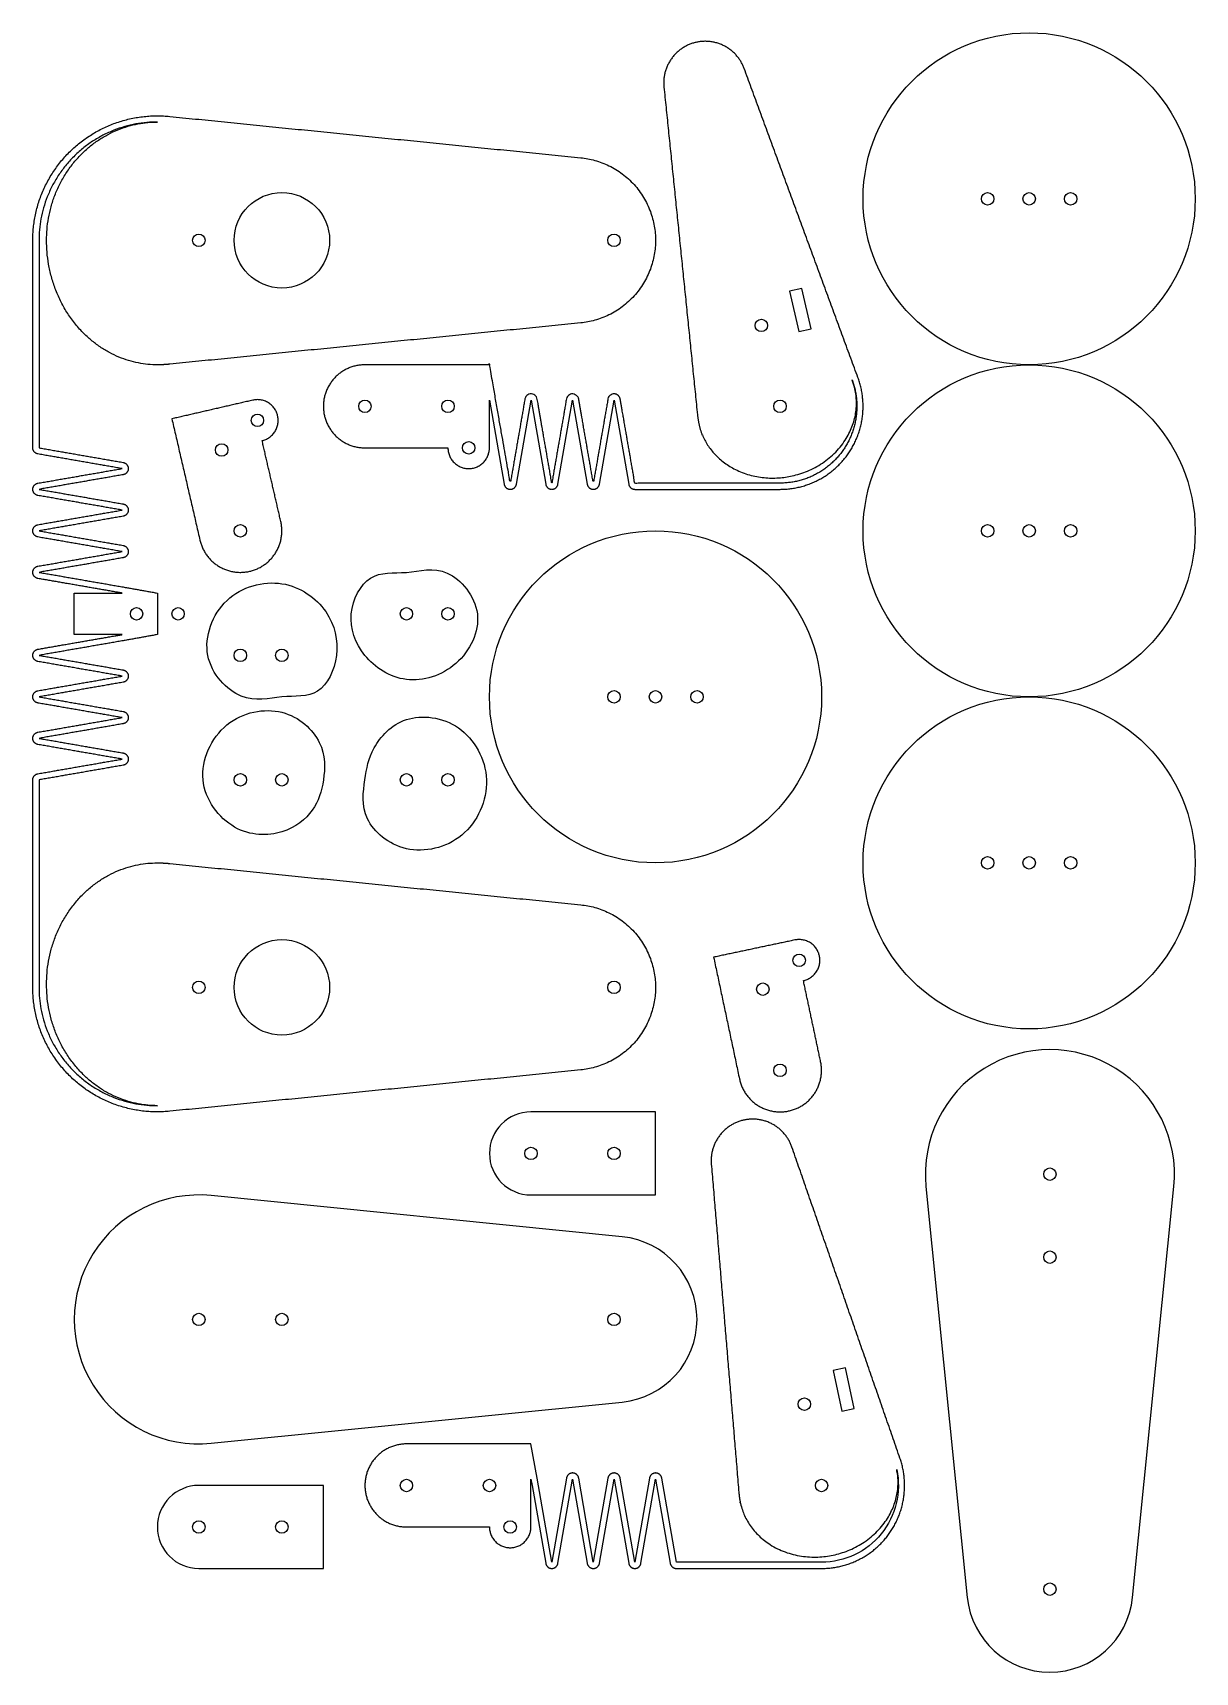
# Model space of a CAD drawing. Header units: millimetres. Extents: x -4 to 24, y -25.5 to 14.
import ezdxf

# ---------------------------------------------------------------- set-up
doc = ezdxf.new("R2010")
doc.units = ezdxf.units.MM
doc.layers.add('切割', color=96, linetype='Continuous', true_color=0x007f00)

msp = doc.modelspace()

# ---------------------------------------------------------------- linework, layer by layer
at = {"layer": '切割'}
for p, q in [((17.515, -13.8), (18.51, -23.7)), ((22.49, -23.7), (23.485, -13.8)), ((10.2, -15.01), (0.3, -14.015)), ((0.3, -19.985), (10.2, -18.99)), ((8.149, -20.822), (8, -20))]:
    msp.add_line(p, q, dxfattribs=at)
for points in [[(14.523, 7.841), (14.231, 7.773), (14.456, 6.799), (14.749, 6.867)], [(15.575, -18.169), (15.282, -18.231), (15.489, -19.21), (15.783, -19.147)]]:
    msp.add_lwpolyline(points, close=True, dxfattribs=at)
for points in [[(7, 4), (7, 5.15), (7.354, 3.124)], [(7.65, 3.124), (8.002, 5.15), (8.354, 3.124)], [(8.65, 3.124), (9.002, 5.15), (9.354, 3.124)], [(9.65, 3.124), (10.002, 5.15), (10.354, 3.124)], [(8, -14), (11, -14), (11, -12), (8, -12)], [(8, -22), (8, -20.85), (8.027, -20.998), (8.354, -22.876)], [(8.854, -20.824), (8.502, -22.85), (8.15, -20.824)], [(8.65, -22.876), (9.002, -20.85), (9.354, -22.876)], [(9.854, -20.824), (9.502, -22.85), (9.15, -20.824)], [(9.65, -22.876), (10.002, -20.85), (10.354, -22.876)], [(10.854, -20.824), (10.502, -22.85), (10.15, -20.824)], [(10.65, -22.876), (11.002, -20.85), (11.354, -22.876)], [(15, -22.85), (11.502, -22.85), (11.15, -20.824)], [(0, -23), (3, -23), (3, -21), (0, -21)]]:
    msp.add_lwpolyline(points, dxfattribs=at)
for centre, radius in [((20, 10), 4), ((2, 9), 1.15), ((19, 10), 0.15), ((20, 10), 0.15), ((21, 10), 0.15), ((0, 9), 0.15), ((10, 9), 0.15), ((13.549, 6.949), 0.15), ((20, 2), 4), ((4, 5), 0.15), ((6, 5), 0.15), ((14, 5), 0.15), ((1.411, 4.661), 0.15), ((0.549, 3.949), 0.15), ((6.5, 4), 0.15), ((1, 2), 0.15), ((11, -2), 4), ((19, 2), 0.15), ((20, 2), 0.15), ((21, 2), 0.15), ((-1.5, 0), 0.15), ((-0.5, 0), 0.15), ((5, 0), 0.15), ((6, 0), 0.15), ((1, -1), 0.15), ((2, -1), 0.15), ((10, -2), 0.15), ((11, -2), 0.15), ((12, -2), 0.15), ((20, -6), 4), ((1, -4), 0.15), ((2, -4), 0.15), ((5, -4), 0.15), ((6, -4), 0.15), ((19, -6), 0.15), ((20, -6), 0.15), ((21, -6), 0.15), ((2, -9), 1.15), ((14.46, -8.347), 0.15), ((0, -9), 0.15), ((10, -9), 0.15), ((13.585, -9.043), 0.15), ((14, -11), 0.15), ((8, -13), 0.15), ((10, -13), 0.15), ((20.5, -13.5), 0.15), ((20.5, -15.5), 0.15), ((0, -17), 0.15), ((2, -17), 0.15), ((10, -17), 0.15), ((14.585, -19.043), 0.15), ((5, -21), 0.15), ((7, -21), 0.15), ((15, -21), 0.15), ((0, -22), 0.15), ((2, -22), 0.15), ((7.5, -22), 0.15), ((20.5, -23.5), 0.15)]:
    msp.add_circle(centre, radius, dxfattribs=at)
for centre, radius, start, end in [((20.5, -13.5), 3, 354.2608, 185.7392), ((8, -13), 1, 90, 270), ((0, -17), 3, 84.2608, 275.7392), ((10, -17), 2, 275.7392, 84.2608), ((0, -22), 1, 90, 270), ((20.5, -23.5), 2, 185.7392, 354.2608)]:
    msp.add_arc(centre, radius, start, end, dxfattribs=at)
at = {"layer": '切割', "extrusion": (0, 0, -1)}
msp.add_arc((-15, -21), 1.85, 168.03, 270, dxfattribs=at)
at = {"layer": '切割'}
for points, weights, knots in [([(13.136, 13.14), (12.832, 13.967), (11.972, 13.769), (11.113, 13.57), (11.203, 12.693)], [1, 0.750000025338, 1, 0.750000025338, 1], [53.537185, 53.537185, 53.537185, 54.982653, 54.982653, 56.428122, 56.428122, 56.428122]), ([(-4, 9), (-4, 10.332), (-3.012, 11.225), (-2.025, 12.118), (-0.7, 11.985)], [1, 0.91400776567, 1, 0.91400776567, 1], [214.484037, 214.484037, 214.484037, 216.990483, 216.990483, 219.496929, 219.496929, 219.496929]), ([(9.2, 10.99), (11, 10.809), (11, 9), (11, 7.191), (9.2, 7.01)], [1, 0.741619831344, 1, 0.741619831344, 1], [229.446803, 229.446803, 229.446803, 232.388061, 232.388061, 235.329319, 235.329319, 235.329319]), ([(4, 6), (3.586, 6), (3.293, 5.707), (3, 5.414), (3, 5), (3, 4.586), (3.293, 4.293), (3.586, 4), (4, 4)], [1, 0.923879523981, 1, 0.923879523981, 1, 0.923879523981, 1, 0.923879523981, 1], [13.528024, 13.528024, 13.528024, 14.313422, 14.313422, 15.09882, 15.09882, 15.884219, 15.884219, 16.669617, 16.669617, 16.669617]), ([(15.736, 5.639), (16.069, 4.733), (15.517, 3.942), (14.965, 3.15), (14, 3.15), (12.251, 3.15), (10.502, 3.15), (10.326, 4.163), (10.15, 5.176), (10.128, 5.3), (10.002, 5.3), (9.876, 5.3), (9.854, 5.176), (9.678, 4.163), (9.502, 3.15), (9.326, 4.163), (9.15, 5.176), (9.128, 5.3), (9.002, 5.3), (8.876, 5.3), (8.854, 5.176), (8.678, 4.163), (8.502, 3.15), (8.326, 4.163), (8.15, 5.176), (8.128, 5.3), (8.002, 5.3), (7.876, 5.3), (7.854, 5.176), (7.678, 4.163), (7.502, 3.15), (7.326, 4.163), (7.002, 6), (7.001, 6), (7, 6)], [1, 0.886606007154, 1, 0.886606007154, 1, 1, 1, 1, 1, 0.765279314128, 1, 0.765279314128, 1, 1, 1, 1, 1, 0.765279126861, 1, 0.765279126861, 1, 1, 1, 1, 1, 0.765279163735, 1, 0.765279163735, 1, 1, 1, 1, 1, 0.997799611616, 0.995656681226], [-15.182202, -15.182202, -15.182202, -13.403078, -13.403078, -11.623955, -11.623955, -8.125681, -8.125681, -6.069593, -6.069593, -5.859797, -5.859797, -5.65, -5.65, -3.593912, -3.593912, -1.537823, -1.537823, -1.328027, -1.328027, -1.11823, -1.11823, 0.937858, 0.937858, 2.993947, 2.993947, 3.203743, 3.203743, 3.41354, 3.41354, 5.469628, 5.469628, 7.525717, 7.525717, 7.528024, 7.528024, 7.528024]), ([(12.128, 4.311), (12.692, 2.953), (14.31, 3.327), (16.185, 3.76), (15.802, 5.417), (15.776, 5.53), (15.733, 5.638)], [0.946722107006, 0.736744818042, 1, 0.707106781187, 1, 0.972523740228, 0.950202566355], [0.15895, 0.15895, 0.15895, 1.570796, 1.570796, 3.141593, 3.141593, 3.288949, 3.288949, 3.288949]), ([(14, 3), (15.043, 3), (15.64, 3.856), (16.237, 4.711), (15.877, 5.691)], [1, 0.886606007154, 1, 0.886606007154, 1], [41.753199, 41.753199, 41.753199, 43.676565, 43.676565, 45.599931, 45.599931, 45.599931]), ([(1.524, 4.174), (2.011, 4.287), (1.898, 4.774), (1.786, 5.261), (1.298, 5.148)], [1, 0.707106766932, 1, 0.707106766932, 1], [0.785398, 0.785398, 0.785398, 1.570796, 1.570796, 2.356195, 2.356195, 2.356195]), ([(6, 4), (6, 3.5), (6.5, 3.5), (7, 3.5), (7, 4)], [1, 0.707106766932, 1, 0.707106766932, 1], [21.578708, 21.578708, 21.578708, 22.364106, 22.364106, 23.149504, 23.149504, 23.149504]), ([(-1.824, 3.648), (-1.7, 3.626), (-1.7, 3.5), (-1.7, 3.374), (-1.824, 3.352)], [1, 0.765279240308, 1, 0.765279240308, 1], [266.3531661, 266.3531661, 266.3531661, 266.5629625, 266.5629625, 266.7727589, 266.7727589, 266.7727589]), ([(-3.876, 2.852), (-4, 2.874), (-4, 3), (-4, 3.126), (-3.876, 3.148)], [1, 0.765279297168, 1, 0.765279297168, 1], [199.7424713, 199.7424713, 199.7424713, 199.9522676, 199.9522676, 200.162064, 200.162064, 200.162064]), ([(7.354, 3.124), (7.376, 3), (7.502, 3), (7.628, 3), (7.65, 3.124)], [1, 0.76527923209, 1, 0.76527923209, 1], [24.4498191, 24.4498191, 24.4498191, 24.6596155, 24.6596155, 24.8694119, 24.8694119, 24.8694119]), ([(8.354, 3.124), (8.376, 3), (8.502, 3), (8.628, 3), (8.65, 3.124)], [1, 0.765279189957, 1, 0.765279189957, 1], [28.981589, 28.981589, 28.981589, 29.1913854, 29.1913854, 29.4011818, 29.4011818, 29.4011818]), ([(9.354, 3.124), (9.376, 3), (9.502, 3), (9.628, 3), (9.65, 3.124)], [1, 0.765279207598, 1, 0.765279207598, 1], [33.5133588, 33.5133588, 33.5133588, 33.7231552, 33.7231552, 33.9329516, 33.9329516, 33.9329516]), ([(-1.824, 2.648), (-1.7, 2.626), (-1.7, 2.5), (-1.7, 2.374), (-1.824, 2.352)], [1, 0.765279170952, 1, 0.765279170952, 1], [270.884936, 270.884936, 270.884936, 271.0947324, 271.0947324, 271.3045288, 271.3045288, 271.3045288]), ([(-3.876, 1.852), (-4, 1.874), (-4, 2), (-4, 2.126), (-3.876, 2.148)], [1, 0.765279012362, 1, 0.765279012362, 1], [195.2107012, 195.2107012, 195.2107012, 195.4204977, 195.4204977, 195.6302942, 195.6302942, 195.6302942]), ([(0.026, 1.775), (0.119, 1.371), (0.47, 1.152), (0.822, 0.932), (1.225, 1.026), (1.629, 1.119), (1.848, 1.47), (2.068, 1.822), (1.974, 2.225)], [1, 0.923879523981, 1, 0.923879523981, 1, 0.923879523981, 1, 0.923879523981, 1], [10.356195, 10.356195, 10.356195, 11.141593, 11.141593, 11.926991, 11.926991, 12.712389, 12.712389, 13.497787, 13.497787, 13.497787]), ([(-1.824, 1.648), (-1.7, 1.626), (-1.7, 1.5), (-1.7, 1.374), (-1.824, 1.352)], [1, 0.765279345802, 1, 0.765279345802, 1], [275.4167058, 275.4167058, 275.4167058, 275.6265022, 275.6265022, 275.8362985, 275.8362985, 275.8362985]), ([(-3.876, 0.852), (-4, 0.874), (-4, 1), (-4, 1.126), (-3.876, 1.148)], [1, 0.765278942088, 1, 0.765278942088, 1], [190.6789311, 190.6789311, 190.6789311, 190.8887277, 190.8887277, 191.0985242, 191.0985242, 191.0985242]), ([(-3.876, -1.148), (-4, -1.126), (-4, -1), (-4, -0.874), (-3.876, -0.852)], [1, 0.765278942088, 1, 0.765278942088, 1], [182.847161, 182.847161, 182.847161, 183.0569576, 183.0569576, 183.2667541, 183.2667541, 183.2667541]), ([(-1.824, -1.352), (-1.7, -1.374), (-1.7, -1.5), (-1.7, -1.626), (-1.824, -1.648)], [1, 0.765279345802, 1, 0.765279345802, 1], [286.7388771, 286.7388771, 286.7388771, 286.9486735, 286.9486735, 287.1584698, 287.1584698, 287.1584698]), ([(-3.876, -2.148), (-4, -2.126), (-4, -2), (-4, -1.874), (-3.876, -1.852)], [1, 0.765279012362, 1, 0.765279012362, 1], [178.315391, 178.315391, 178.315391, 178.5251875, 178.5251875, 178.734984, 178.734984, 178.734984]), ([(-1.824, -2.352), (-1.7, -2.374), (-1.7, -2.5), (-1.7, -2.626), (-1.824, -2.648)], [1, 0.765279170952, 1, 0.765279170952, 1], [102.6411564, 102.6411564, 102.6411564, 102.8509529, 102.8509529, 103.0607493, 103.0607493, 103.0607493]), ([(-3.876, -3.148), (-4, -3.126), (-4, -3), (-4, -2.874), (-3.876, -2.852)], [1, 0.765279297168, 1, 0.765279297168, 1], [173.7836212, 173.7836212, 173.7836212, 173.9934176, 173.9934176, 174.203214, 174.203214, 174.203214]), ([(-1.824, -3.352), (-1.7, -3.374), (-1.7, -3.5), (-1.7, -3.626), (-1.824, -3.648)], [1, 0.765279240308, 1, 0.765279240308, 1], [107.1729263, 107.1729263, 107.1729263, 107.3827227, 107.3827227, 107.5925191, 107.5925191, 107.5925191]), ([(9.2, -7.01), (11, -7.191), (11, -9), (11, -10.809), (9.2, -10.99)], [1, 0.741619831344, 1, 0.741619831344, 1], [138.616366, 138.616366, 138.616366, 141.557624, 141.557624, 144.498882, 144.498882, 144.498882]), ([(14.563, -8.836), (15.053, -8.732), (14.949, -8.243), (14.845, -7.754), (14.356, -7.858)], [1, 0.707106766932, 1, 0.707106766932, 1], [0.785398, 0.785398, 0.785398, 1.570796, 1.570796, 2.356195, 2.356195, 2.356195]), ([(-0.7, -11.985), (-2.025, -12.118), (-3.012, -11.225), (-4, -10.332), (-4, -9)], [1, 0.91400776567, 1, 0.91400776567, 1], [154.448756, 154.448756, 154.448756, 156.955202, 156.955202, 159.461648, 159.461648, 159.461648]), ([(13.022, -11.207), (13.108, -11.613), (13.455, -11.838), (13.802, -12.064), (14.207, -11.978), (14.613, -11.892), (14.838, -11.545), (15.064, -11.198), (14.978, -10.793)], [1, 0.923879523981, 1, 0.923879523981, 1, 0.923879523981, 1, 0.923879523981, 1], [10.356195, 10.356195, 10.356195, 11.141593, 11.141593, 11.926991, 11.926991, 12.712389, 12.712389, 13.497787, 13.497787, 13.497787]), ([(14.285, -12.846), (13.996, -12.013), (13.133, -12.196), (12.271, -12.379), (12.344, -13.257)], [1, 0.750000062851, 1, 0.750000062851, 1], [52.234792, 52.234792, 52.234792, 53.68026, 53.68026, 55.125729, 55.125729, 55.125729]), ([(5, -20), (4.586, -20), (4.293, -20.293), (4, -20.586), (4, -21), (4, -21.414), (4.293, -21.707), (4.586, -22), (5, -22)], [1, 0.923879523981, 1, 0.923879523981, 1, 0.923879523981, 1, 0.923879523981, 1], [10.356195, 10.356195, 10.356195, 11.141593, 11.141593, 11.926991, 11.926991, 12.712389, 12.712389, 13.497787, 13.497787, 13.497787]), ([(15, -23), (16.032, -23), (16.63, -22.159), (17.228, -21.319), (16.889, -20.344)], [1, 0.888715769951, 1, 0.888715769951, 1], [40.487458, 40.487458, 40.487458, 42.392498, 42.392498, 44.297538, 44.297538, 44.297538]), ([(9.15, -20.824), (9.128, -20.7), (9.002, -20.7), (8.876, -20.7), (8.854, -20.824)], [1, 0.765279163735, 1, 0.765279163735, 1], [84.3656239, 84.3656239, 84.3656239, 84.5754204, 84.5754204, 84.7852168, 84.7852168, 84.7852168]), ([(10.15, -20.824), (10.128, -20.7), (10.002, -20.7), (9.876, -20.7), (9.854, -20.824)], [1, 0.765279126861, 1, 0.765279126861, 1], [79.833854, 79.833854, 79.833854, 80.0436505, 80.0436505, 80.2534469, 80.2534469, 80.2534469]), ([(11.15, -20.824), (11.128, -20.7), (11.002, -20.7), (10.876, -20.7), (10.854, -20.824)], [1, 0.765279314128, 1, 0.765279314128, 1], [75.3020843, 75.3020843, 75.3020843, 75.5118806, 75.5118806, 75.721677, 75.721677, 75.721677]), ([(13.043, -21.415), (13.043, -21.415), (13.043, -21.415), (13.396, -23.078), (15.279, -22.679), (17.162, -22.279), (16.81, -20.616)], [0.999998864381, 0.999999432189, 1, 0.707106781187, 1, 0.707106781186, 1], [63.313638, 63.313638, 63.313638, 63.313641, 63.313641, 64.884439, 64.884439, 66.455237, 66.455237, 66.455237]), ([(7, -22), (7, -22.5), (7.5, -22.5), (8, -22.5), (8, -22)], [1, 0.707106766932, 1, 0.707106766932, 1], [18.406878, 18.406878, 18.406878, 19.192276, 19.192276, 19.977675, 19.977675, 19.977675]), ([(8.354, -22.876), (8.376, -23), (8.502, -23), (8.628, -23), (8.65, -22.876)], [1, 0.76527923209, 1, 0.76527923209, 1], [23.1840783, 23.1840783, 23.1840783, 23.3938747, 23.3938747, 23.6036711, 23.6036711, 23.6036711]), ([(9.354, -22.876), (9.376, -23), (9.502, -23), (9.628, -23), (9.65, -22.876)], [1, 0.765279189957, 1, 0.765279189957, 1], [27.7158481, 27.7158481, 27.7158481, 27.9256445, 27.9256445, 28.1354409, 28.1354409, 28.1354409]), ([(10.354, -22.876), (10.376, -23), (10.502, -23), (10.628, -23), (10.65, -22.876)], [1, 0.765279207598, 1, 0.765279207598, 1], [32.247618, 32.247618, 32.247618, 32.4574144, 32.4574144, 32.6672108, 32.6672108, 32.6672108])]:
    msp.add_rational_spline(points, weights, degree=2, knots=knots, dxfattribs=at)
for points, degree in [([(15.877, 5.691), (14.507, 9.415), (13.136, 13.14)], 2), ([(11.203, 12.693), (11.607, 8.745), (12.01, 4.797)], 2), ([(-0.7, 11.985), (4.25, 11.487), (9.2, 10.99)], 2), ([(-4, 4), (-4, 6.5), (-4, 9)], 2), ([(-3.85, 9), (-3.85, 8.5), (-3.85, 8)], 2), ([(-3.85, 8), (-3.85, 6), (-3.85, 4)], 2), ([(9.2, 7.01), (4.25, 6.513), (-0.7, 6.015)], 2), ([(7, 6), (5.5, 6), (4, 6)], 2), ([(1.298, 5.148), (0.324, 4.923), (-0.65, 4.698)], 2), ([(-0.65, 4.698), (-0.312, 3.236), (0.026, 1.775)], 2), ([(-3.85, 4), (-2.837, 3.824), (-1.824, 3.648)], 2), ([(1.974, 2.225), (1.749, 3.2), (1.524, 4.174)], 2), ([(4, 4), (5, 4), (6, 4)], 2), ([(-1.85, 3.5), (-2.863, 3.676), (-3.876, 3.852)], 2), ([(-3.876, 3.148), (-2.863, 3.324), (-1.85, 3.5)], 2), ([(-1.824, 3.352), (-2.837, 3.176), (-3.85, 3)], 2), ([(-1.85, 2.5), (-2.863, 2.676), (-3.876, 2.852)], 2), ([(-3.85, 3), (-2.837, 2.824), (-1.824, 2.648)], 2), ([(10.502, 3), (12.251, 3), (14, 3)], 2), ([(-3.876, 2.148), (-2.863, 2.324), (-1.85, 2.5)], 2), ([(-1.824, 2.352), (-2.837, 2.176), (-3.85, 2)], 2), ([(-3.85, 2), (-2.837, 1.824), (-1.824, 1.648)], 2), ([(-1.85, 1.5), (-2.863, 1.676), (-3.876, 1.852)], 2), ([(-3.876, 1.148), (-2.863, 1.324), (-1.85, 1.5)], 2), ([(-1.824, 1.352), (-2.837, 1.176), (-3.85, 1)], 2), ([(-1.998, 0.526), (-2.937, 0.689), (-3.876, 0.852)], 2), ([(-3.85, 1), (-2.837, 0.824), (-1.824, 0.648)], 2), ([(3.313, -1), (3.358, -0.64), (3.206, 0.1), (2.07, 0.936), (0.516, 0.517), (-0.065, -1.074), (1.043, -2.221), (2.006, -1.931), (2.932, -2.057), (3.267, -1.36), (3.313, -1)], 3), ([(6.708, 0), (6.655, 0.432), (5.98, 1.235), (4.985, 0.926), (4.081, 1.062), (3.516, -0.001), (3.882, -1.058), (4.954, -1.768), (6.303, -1.355), (6.762, -0.432), (6.708, 0)], 3), ([(-3, -0.5), (-3, 0), (-3, 0.5)], 2), ([(-3, 0.5), (-2.425, 0.5), (-1.85, 0.5)], 2), ([(-1.85, 0.5), (-1.924, 0.513), (-1.998, 0.526)], 2), ([(-1, 0.5), (-1, 0), (-1, -0.5)], 2), ([(-3.876, -0.852), (-2.937, -0.689), (-1.998, -0.526)], 2), ([(-1.824, -0.648), (-2.837, -0.824), (-3.85, -1)], 2), ([(-1.85, -0.5), (-2.425, -0.5), (-3, -0.5)], 2), ([(-1.998, -0.526), (-1.924, -0.513), (-1.85, -0.5)], 2), ([(-1, -0.5), (-1.412, -0.574), (-1.824, -0.648)], 2), ([(-1.85, -1.5), (-2.863, -1.324), (-3.876, -1.148)], 2), ([(-3.85, -1), (-2.837, -1.176), (-1.824, -1.352)], 2), ([(-3.876, -1.852), (-2.863, -1.676), (-1.85, -1.5)], 2), ([(-1.824, -1.648), (-2.837, -1.824), (-3.85, -2)], 2), ([(-1.85, -2.5), (-2.863, -2.324), (-3.876, -2.148)], 2), ([(-3.85, -2), (-2.837, -2.176), (-1.824, -2.352)], 2), ([(3, -4), (3.042, -3.724), (3.071, -3.096), (2.098, -2.17), (0.536, -2.46), (-0.187, -4.045), (0.816, -5.359), (2.091, -5.348), (2.818, -4.752), (2.958, -4.276), (3, -4)], 3), ([(-3.876, -2.852), (-2.863, -2.676), (-1.85, -2.5)], 2), ([(-1.824, -2.648), (-2.837, -2.824), (-3.85, -3)], 2), ([(6.928, -4), (6.91, -3.5), (6.362, -2.534), (4.88, -2.372), (4.117, -3.259), (4.004, -3.947), (3.865, -4.952), (4.915, -5.865), (6.474, -5.537), (6.947, -4.5), (6.928, -4)], 3), ([(-1.85, -3.5), (-2.863, -3.324), (-3.876, -3.148)], 2), ([(-3.85, -3), (-2.837, -3.176), (-1.824, -3.352)], 2), ([(-3.876, -3.852), (-2.863, -3.676), (-1.85, -3.5)], 2), ([(-1.824, -3.648), (-2.837, -3.824), (-3.85, -4)], 2), ([(-4, -9), (-4, -6.5), (-4, -4)], 2), ([(-3.85, -4), (-3.85, -6), (-3.85, -8)], 2), ([(-0.7, -6.015), (4.25, -6.513), (9.2, -7.01)], 2), ([(14.356, -7.858), (13.378, -8.065), (12.4, -8.273)], 2), ([(-3.85, -8), (-3.85, -8.5), (-3.85, -9)], 2), ([(12.4, -8.273), (12.711, -9.74), (13.022, -11.207)], 2), ([(14.978, -10.793), (14.771, -9.814), (14.563, -8.836)], 2), ([(9.2, -10.99), (4.25, -11.487), (-0.7, -11.985)], 2), ([(16.889, -20.344), (15.587, -16.595), (14.285, -12.846)], 2), ([(12.344, -13.257), (12.676, -17.212), (13.007, -21.167)], 2), ([(8, -20), (6.5, -20), (5, -20)], 2), ([(5, -22), (6, -22), (7, -22)], 2), ([(11.502, -23), (13.251, -23), (15, -23)], 2)]:
    msp.add_open_spline(points, degree=degree, dxfattribs=at)
for points, weights in [([(-1, 11.85), (-3.85, 11.85), (-3.85, 9)], [1, 0.707106781187, 1]), ([(-3.669, 9), (-3.669, 11.85), (-1, 11.85)], [1, 0.707106781187, 1]), ([(-1, 6), (-3.669, 6), (-3.669, 9)], [1, 0.707106781187, 1]), ([(-0.7, 6.015), (-0.85, 6), (-1, 6)], [1, 0.998746070323, 1]), ([(12.01, 4.797), (12.036, 4.546), (12.123, 4.309)], [1, 0.992156737778, 1]), ([(-3.876, 3.852), (-4, 3.874), (-4, 4)], [1, 0.765279116372, 1]), ([(10.354, 3.124), (10.376, 3), (10.502, 3)], [1, 0.765279276403, 1]), ([(-1.824, 0.648), (-1.824, 0.648), (-1.824, 0.648)], [1, 0.999205284141, 0.998418063349]), ([(-1.824, 0.648), (-1.411, 0.574), (-1, 0.5)], [0.998418063349, 0.999209031674, 1]), ([(-1.824, -0.648), (-1.824, -0.648), (-1.824, -0.648)], [1, 0.999205284134, 1]), ([(-4, -4), (-4, -3.874), (-3.876, -3.852)], [1, 0.765279116372, 1]), ([(-3.669, -8.925), (-3.669, -6), (-1, -6)], [1, 0.707106781187, 1]), ([(-1, -6), (-0.85, -6), (-0.7, -6.015)], [1, 0.998746070323, 1]), ([(-3.85, -9), (-3.85, -11.85), (-1, -11.85)], [1, 0.707106781187, 1]), ([(-1, -11.85), (-3.669, -11.85), (-3.669, -8.925)], [1, 0.707106781187, 1]), ([(8.15, -20.824), (8.149, -20.823), (8.149, -20.822)], [1, 0.997799614226, 0.995656686311]), ([(13.007, -21.167), (13.017, -21.292), (13.043, -21.415)], [1, 0.99803730037, 0.999999926962]), ([(11.354, -22.876), (11.376, -23), (11.502, -23)], [1, 0.765279276403, 1])]:
    msp.add_rational_spline(points, weights, degree=2, dxfattribs=at)

doc.saveas('drawing.dxf')
